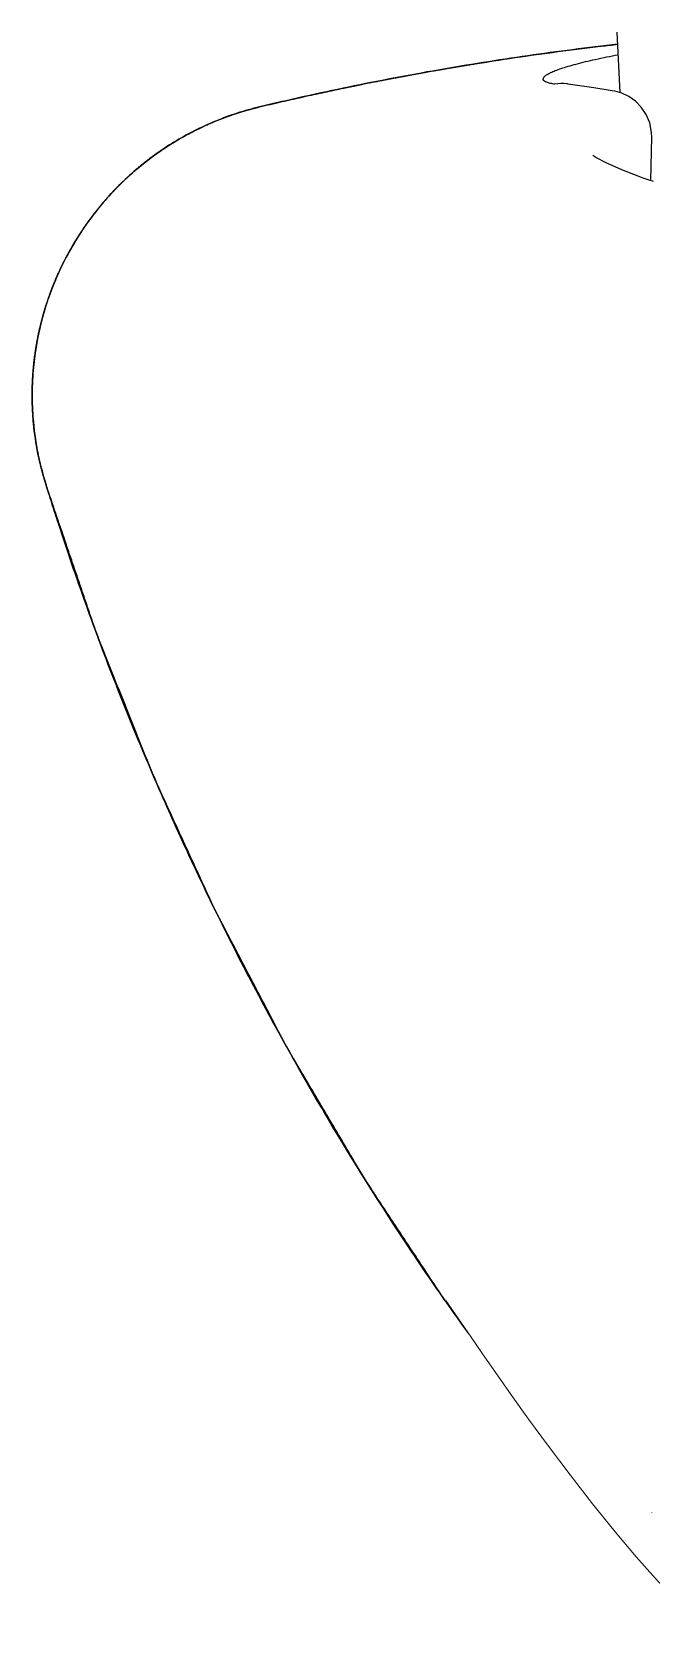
# Model space of a CAD drawing. Header units: millimetres. Extents: x 789 to 1209, y -1278 to -684.
# Drawn here: x 913.11 to 928.8, y -947.5 to -906.8 of the extents above; entities that cross this region are included whole.
import ezdxf

# ---------------------------------------------------------------- set-up
doc = ezdxf.new("R2010")
doc.units = ezdxf.units.MM
doc.header["$LTSCALE"] = 0.1
doc.layers.get('0').update_dxf_attribs({"lineweight": 13})

msp = doc.modelspace()

# ---------------------------------------------------------------- linework, layer by layer
at = {"color": 7, "linetype": 'Continuous', "lineweight": 25}
for p, q in [((928.004, -908.339), (927.923, -906.804)), ((922.821, -907.864), (923.05, -907.823)), ((927.337, -908.214), (926.687, -908.117)), ((927.801, -908.287), (927.337, -908.214)), ((927.801, -908.287), (927.801, -908.287)), ((917.277, -909.273), (917.303, -909.26)), ((928.781, -910.561), (928.801, -909.463)), ((928.801, -909.463), (928.801, -909.463)), ((916.4, -909.785), (916.428, -909.767)), ((915.602, -910.41), (915.625, -910.39)), ((928.498, -910.465), (928.044, -910.291)), ((928.586, -910.496), (928.498, -910.465)), ((928.498, -910.465), (928.498, -910.465)), ((914.895, -911.137), (914.92, -911.108)), ((914.464, -911.696), (914.476, -911.679)), ((913.498, -913.618), (913.511, -913.578)), ((913.303, -914.313), (913.313, -914.268)), ((913.176, -915.016), (913.181, -914.983)), ((913.117, -915.728), (913.118, -915.711)), ((913.127, -916.454), (913.126, -916.441)), ((913.472, -918.287), (913.449, -918.211))]:
    msp.add_line(p, q, dxfattribs=at)
at = {"color": 7, "linetype": 'Continuous'}
for p, q in [((923.591, -938.91), (923.985, -939.489)), ((928.805, -944.29), (928.804, -944.278))]:
    msp.add_line(p, q, dxfattribs=at)
at = {"color": 7, "linetype": 'Continuous', "lineweight": 25}
for points in [[(928.753, -909.1), (928.663, -908.885), (928.538, -908.7), (928.387, -908.549), (928.219, -908.432), (928.043, -908.35), (927.868, -908.3), (927.801, -908.287)], [(928.801, -909.463), (928.798, -909.347), (928.753, -909.1)], [(928.044, -910.291), (927.644, -910.113), (927.389, -909.974), (927.314, -909.924)], [(928.844, -910.582), (928.765, -910.556), (928.586, -910.496)]]:
    msp.add_lwpolyline(points, dxfattribs=at)
at = {"color": 7, "linetype": 'Continuous'}
msp.add_lwpolyline([(923.985, -939.489), (924.227, -939.843), (924.515, -940.261), (924.851, -940.745), (925.239, -941.296), (925.684, -941.917), (926.187, -942.603), (926.733, -943.329), (927.304, -944.061), (927.876, -944.767), (928.41, -945.398), (928.897, -945.949), (929.339, -946.427), (929.741, -946.843), (930.101, -947.201), (930.415, -947.502)], dxfattribs=at)
at = {"color": 7, "linetype": 'Continuous', "lineweight": 25}
for centre, radius, start, end in [((926.535, -909.148), 1.042, 83.6053, 100.2427), ((926.536, -909.13), 1.024, 81.521, 83.5502), ((920.613, -915.991), 7.501, 139.5023, 180.0031), ((920.618, -915.994), 7.506, 140.2984, 144.2336), ((920.604, -915.982), 7.488, 139.5032, 140.2974), ((920.599, -915.979), 7.482, 139.227, 139.5031), ((920.595, -915.975), 7.476, 138.6009, 139.2271), ((920.623, -915.998), 7.513, 144.2329, 145.4753), ((920.606, -915.986), 7.492, 145.4714, 155.3576), ((920.625, -915.996), 7.513, 155.3532, 156.6503), ((920.617, -915.993), 7.505, 156.6495, 160.6799), ((920.602, -915.987), 7.489, 161.6746, 166.5261), ((920.597, -915.986), 7.484, 160.6811, 161.6742), ((920.625, -915.993), 7.512, 167.7139, 171.598), ((920.627, -915.994), 7.514, 166.5219, 167.7144), ((920.608, -915.991), 7.496, 171.5986, 172.8941), ((920.602, -915.99), 7.49, 172.8945, 177.5829), ((920.622, -915.991), 7.51, 177.58, 178.3117), ((920.619, -915.991), 7.507, 178.3113, 182.5567), ((920.53, -915.994), 7.417, 179.9812, 183.4536), ((920.596, -915.992), 7.484, 182.5585, 183.1676), ((920.591, -915.992), 7.478, 183.1676, 183.4368), ((920.587, -915.992), 7.474, 183.4368, 183.7412), ((930.701, -913.039), 18.01, 196.6891, 197.0118)]:
    msp.add_arc(centre, radius, start, end, dxfattribs=at)
at = {"color": 7, "linetype": 'Continuous'}
msp.add_arc((985.106, -896.005), 75.02, 214.89432, 215.69963, dxfattribs=at)
at = {"color": 40, "linetype": 'Continuous'}
msp.add_arc((985.087, -896.019), 74.996, 214.89416, 215.69381, dxfattribs=at)
at = {"color": 7, "linetype": 'Continuous', "lineweight": 25}
for points, knots in [([(914.987, -911.031), (915.325, -910.647), (915.892, -910.124), (916.741, -909.552), (917.419, -909.19), (918.012, -908.948), (918.499, -908.791), (918.923, -908.68), (919.405, -908.57), (920.119, -908.407), (921.014, -908.215), (922.091, -907.999), (923.171, -907.799), (924.254, -907.615), (925.701, -907.39), (926.93, -907.227), (927.799, -907.127), (927.94, -907.112)], [0, 0, 0, 0, 0.111065, 0.166598, 0.22213, 0.277663, 0.305429, 0.333195, 0.372946, 0.412697, 0.492199, 0.5717, 0.651202, 0.730704, 0.810205, 0.969209, 1, 1, 1, 1]), ([(927.939, -907.112), (927.179, -907.197), (925.659, -907.39), (923.767, -907.691), (922.257, -907.966), (921.126, -908.191), (920.186, -908.394), (919.434, -908.562), (919.058, -908.65), (918.871, -908.696)], [0, 0, 0, 0, 0.249279, 0.498882, 0.623882, 0.749047, 0.874409, 0.93717, 1, 1, 1, 1]), ([(924.296, -907.61), (924.318, -907.607), (924.361, -907.6), (924.415, -907.591), (924.458, -907.584), (924.485, -907.58), (924.506, -907.577), (924.522, -907.574), (924.536, -907.572), (924.545, -907.57), (924.55, -907.57), (924.555, -907.569), (924.557, -907.568), (924.562, -907.568), (924.569, -907.567), (924.579, -907.565), (924.591, -907.563), (924.607, -907.561), (924.628, -907.557), (924.66, -907.552), (924.701, -907.546), (924.734, -907.541), (924.75, -907.538)], [0, 0, 0, 0, 0.125, 0.25, 0.3125, 0.375, 0.40625, 0.4375, 0.46875, 0.484375, 0.492188, 0.5, 0.507812, 0.515625, 0.53125, 0.5625, 0.59375, 0.625, 0.6875, 0.75, 0.875, 1, 1, 1, 1]), ([(926.35, -908.123), (926.31, -908.116), (926.24, -908.104), (926.149, -908.077), (926.088, -908.048), (926.05, -908.009), (926.054, -907.959), (926.093, -907.915), (926.156, -907.87), (926.248, -907.822), (926.368, -907.772), (926.516, -907.719), (926.691, -907.664), (926.978, -907.584), (927.4, -907.484), (927.757, -907.412), (927.951, -907.376)], [0, 0, 0, 0, 0.051147, 0.090373, 0.118459, 0.137667, 0.154306, 0.176809, 0.209173, 0.252609, 0.307451, 0.373721, 0.451296, 0.539971, 0.749538, 1, 1, 1, 1]), ([(921.783, -908.061), (921.868, -908.045), (921.997, -908.019), (922.168, -907.987), (922.275, -907.966), (922.361, -907.95), (922.425, -907.938), (922.479, -907.928), (922.522, -907.92), (922.554, -907.914), (922.588, -907.907), (922.632, -907.899), (922.71, -907.885), (922.777, -907.872), (922.821, -907.864)], [0, 0, 0, 0, 0.25, 0.375, 0.5, 0.5625, 0.625, 0.6875, 0.71875, 0.75, 0.78125, 0.8125, 0.875, 1, 1, 1, 1]), ([(923.05, -907.823), (923.103, -907.813), (923.211, -907.794), (923.372, -907.766), (923.533, -907.738), (923.667, -907.715), (923.775, -907.697), (923.855, -907.683), (923.936, -907.67), (923.997, -907.66), (924.037, -907.653), (924.054, -907.65), (924.067, -907.648), (924.081, -907.645), (924.095, -907.643), (924.112, -907.64), (924.134, -907.637), (924.162, -907.632), (924.195, -907.627), (924.24, -907.619), (924.274, -907.614), (924.296, -907.61)], [0, 0, 0, 0, 0.125, 0.25, 0.375, 0.5, 0.5625, 0.625, 0.6875, 0.75, 0.765625, 0.78125, 0.789062, 0.796875, 0.8125, 0.828125, 0.84375, 0.875, 0.90625, 0.9375, 1, 1, 1, 1]), ([(920.152, -908.402), (920.173, -908.397), (920.205, -908.39), (920.248, -908.381), (920.28, -908.374), (920.307, -908.368), (920.328, -908.363), (920.344, -908.36), (920.36, -908.356), (920.373, -908.353), (920.384, -908.351), (920.39, -908.35), (920.396, -908.348), (920.4, -908.348), (920.403, -908.347), (920.406, -908.346), (920.408, -908.346), (920.408, -908.346), (920.41, -908.345), (920.411, -908.345), (920.412, -908.345), (920.414, -908.345), (920.416, -908.344), (920.42, -908.343), (920.425, -908.342), (920.43, -908.341), (920.436, -908.34), (920.444, -908.338), (920.453, -908.336), (920.464, -908.334), (920.48, -908.33), (920.491, -908.328), (920.498, -908.326)], [0, 0, 0, 0, 0.125, 0.1875, 0.25, 0.3125, 0.34375, 0.375, 0.40625, 0.4375, 0.453125, 0.46875, 0.476562, 0.484375, 0.492188, 0.496094, 0.5, 0.503906, 0.507812, 0.515625, 0.523438, 0.53125, 0.546875, 0.5625, 0.59375, 0.625, 0.65625, 0.6875, 0.75, 0.8125, 0.875, 1, 1, 1, 1]), ([(920.498, -908.326), (920.541, -908.317), (920.626, -908.299), (920.754, -908.271), (920.861, -908.249), (920.947, -908.231), (921.011, -908.218), (921.064, -908.207), (921.107, -908.198), (921.139, -908.191), (921.171, -908.185), (921.198, -908.179), (921.219, -908.175), (921.232, -908.172), (921.243, -908.17), (921.251, -908.168), (921.258, -908.167), (921.263, -908.166), (921.267, -908.165), (921.27, -908.164), (921.273, -908.164), (921.278, -908.163), (921.283, -908.162), (921.291, -908.16), (921.3, -908.158), (921.314, -908.155), (921.332, -908.152), (921.354, -908.147), (921.376, -908.143), (921.405, -908.137), (921.427, -908.133), (921.441, -908.13)], [0, 0, 0, 0, 0.125, 0.25, 0.375, 0.4375, 0.5, 0.5625, 0.59375, 0.625, 0.65625, 0.6875, 0.703125, 0.71875, 0.726562, 0.734375, 0.742188, 0.746094, 0.75, 0.753906, 0.757812, 0.765625, 0.773438, 0.78125, 0.796875, 0.8125, 0.84375, 0.875, 0.90625, 0.9375, 1, 1, 1, 1]), ([(918.871, -908.696), (918.681, -908.743), (918.302, -908.846), (917.75, -909.051), (917.214, -909.296), (916.527, -909.68), (915.726, -910.26), (915.166, -910.82), (914.91, -911.12)], [0, 0, 0, 0, 0.12451, 0.24918, 0.373985, 0.498927, 0.749126, 1, 1, 1, 1]), ([(918.236, -908.877), (918.261, -908.869), (918.311, -908.853), (918.373, -908.833), (918.423, -908.817), (918.461, -908.806), (918.499, -908.795), (918.536, -908.784), (918.574, -908.773), (918.612, -908.763), (918.643, -908.754), (918.669, -908.747), (918.688, -908.742), (918.707, -908.737), (918.721, -908.733), (918.73, -908.731), (918.734, -908.73), (918.737, -908.729), (918.741, -908.728), (918.749, -908.726), (918.759, -908.724), (918.775, -908.719), (918.796, -908.714), (918.829, -908.706), (918.854, -908.7), (918.87, -908.696)], [0, 0, 0, 0, 0.125, 0.25, 0.3125, 0.375, 0.4375, 0.5, 0.5625, 0.625, 0.6875, 0.71875, 0.75, 0.78125, 0.8125, 0.820312, 0.828125, 0.832031, 0.835938, 0.84375, 0.859375, 0.875, 0.90625, 0.9375, 1, 1, 1, 1]), ([(919.092, -908.643), (919.135, -908.633), (919.22, -908.614), (919.347, -908.584), (919.453, -908.559), (919.538, -908.54), (919.602, -908.525), (919.666, -908.511), (919.719, -908.499), (919.762, -908.489), (919.788, -908.483), (919.81, -908.478), (919.826, -908.474), (919.839, -908.471), (919.85, -908.469), (919.857, -908.467), (919.867, -908.465), (919.879, -908.462), (919.894, -908.459), (919.913, -908.455), (919.937, -908.449), (919.968, -908.443), (920.017, -908.432), (920.078, -908.418), (920.128, -908.407), (920.152, -908.402)], [0, 0, 0, 0, 0.125, 0.25, 0.375, 0.4375, 0.5, 0.5625, 0.625, 0.65625, 0.6875, 0.703125, 0.71875, 0.734375, 0.742188, 0.75, 0.757812, 0.765625, 0.78125, 0.796875, 0.8125, 0.84375, 0.875, 0.9375, 1, 1, 1, 1]), ([(917.303, -909.26), (917.338, -909.243), (917.383, -909.222), (917.436, -909.197), (917.472, -909.18), (917.516, -909.16), (917.57, -909.136), (917.624, -909.112), (917.678, -909.089), (917.732, -909.066), (917.787, -909.044), (917.841, -909.022), (917.887, -909.003), (917.924, -908.99), (917.951, -908.979), (917.979, -908.969), (917.999, -908.961), (918.013, -908.956), (918.02, -908.953), (918.027, -908.95), (918.038, -908.947), (918.051, -908.942), (918.072, -908.934), (918.099, -908.925), (918.141, -908.91), (918.173, -908.899), (918.195, -908.891)], [0, 0, 0, 0, 0.125, 0.15625, 0.1875, 0.25, 0.3125, 0.375, 0.4375, 0.5, 0.5625, 0.625, 0.6875, 0.71875, 0.75, 0.78125, 0.8125, 0.820312, 0.828125, 0.835938, 0.84375, 0.859375, 0.875, 0.90625, 0.9375, 1, 1, 1, 1]), ([(916.428, -909.767), (916.461, -909.745), (916.502, -909.718), (916.551, -909.686), (916.584, -909.665), (916.626, -909.639), (916.667, -909.612), (916.701, -909.592), (916.726, -909.577), (916.751, -909.562), (916.776, -909.546), (916.797, -909.534), (916.812, -909.525), (916.821, -909.52), (916.827, -909.516), (916.834, -909.512), (916.844, -909.506), (916.862, -909.496), (916.887, -909.482), (916.917, -909.465), (916.941, -909.451), (916.961, -909.44), (916.974, -909.433), (916.983, -909.428), (916.987, -909.425), (916.992, -909.423), (916.997, -909.42), (917.01, -909.413), (917.029, -909.402), (917.055, -909.388), (917.081, -909.374), (917.103, -909.363), (917.118, -909.355), (917.127, -909.35), (917.136, -909.345), (917.148, -909.339), (917.177, -909.324), (917.22, -909.302), (917.258, -909.283), (917.277, -909.273)], [0, 0, 0, 0, 0.125, 0.15625, 0.1875, 0.25, 0.3125, 0.34375, 0.375, 0.40625, 0.4375, 0.46875, 0.484375, 0.492188, 0.5, 0.507812, 0.515625, 0.53125, 0.5625, 0.59375, 0.625, 0.640625, 0.65625, 0.664062, 0.667969, 0.671875, 0.679688, 0.6875, 0.71875, 0.75, 0.78125, 0.8125, 0.828125, 0.835938, 0.84375, 0.859375, 0.875, 0.9375, 1, 1, 1, 1]), ([(915.625, -910.39), (915.654, -910.364), (915.692, -910.332), (915.736, -910.293), (915.766, -910.267), (915.804, -910.236), (915.841, -910.204), (915.871, -910.179), (915.894, -910.161), (915.917, -910.143), (915.94, -910.124), (915.96, -910.109), (915.973, -910.098), (915.981, -910.092), (915.986, -910.088), (915.993, -910.082), (916.002, -910.075), (916.018, -910.063), (916.041, -910.046), (916.068, -910.025), (916.091, -910.007), (916.109, -909.994), (916.121, -909.985), (916.129, -909.979), (916.133, -909.975), (916.137, -909.973), (916.142, -909.969), (916.154, -909.96), (916.172, -909.947), (916.195, -909.93), (916.219, -909.913), (916.239, -909.898), (916.253, -909.888), (916.261, -909.882), (916.27, -909.876), (916.281, -909.868), (916.308, -909.85), (916.347, -909.822), (916.383, -909.797), (916.4, -909.785)], [0, 0, 0, 0, 0.125, 0.15625, 0.1875, 0.25, 0.3125, 0.34375, 0.375, 0.40625, 0.4375, 0.46875, 0.484375, 0.492188, 0.5, 0.507812, 0.515625, 0.53125, 0.5625, 0.59375, 0.625, 0.640625, 0.65625, 0.664062, 0.667969, 0.671875, 0.679688, 0.6875, 0.71875, 0.75, 0.78125, 0.8125, 0.828125, 0.835938, 0.84375, 0.859375, 0.875, 0.9375, 1, 1, 1, 1]), ([(914.987, -911.031), (914.998, -911.019), (915.014, -911), (915.036, -910.976), (915.05, -910.961), (915.061, -910.949), (915.067, -910.941), (915.072, -910.936), (915.075, -910.933), (915.078, -910.929), (915.083, -910.924), (915.093, -910.914), (915.108, -910.897), (915.128, -910.876), (915.148, -910.854), (915.163, -910.838), (915.173, -910.827), (915.177, -910.823), (915.181, -910.819), (915.183, -910.816), (915.188, -910.811), (915.196, -910.804), (915.207, -910.792), (915.221, -910.777), (915.238, -910.76), (915.253, -910.745), (915.262, -910.735), (915.268, -910.729), (915.272, -910.725), (915.278, -910.719), (915.285, -910.712), (915.297, -910.7), (915.314, -910.683), (915.335, -910.662), (915.353, -910.645), (915.366, -910.631), (915.375, -910.623), (915.381, -910.616), (915.385, -910.613), (915.388, -910.61), (915.391, -910.607), (915.4, -910.598), (915.413, -910.586), (915.431, -910.569), (915.446, -910.554), (915.458, -910.543), (915.465, -910.536), (915.471, -910.53), (915.475, -910.527), (915.478, -910.524), (915.481, -910.521), (915.488, -910.515), (915.498, -910.506), (915.513, -910.492), (915.532, -910.474), (915.563, -910.446), (915.586, -910.424), (915.602, -910.41)], [0, 0, 0, 0, 0.0625, 0.09375, 0.125, 0.140625, 0.15625, 0.164062, 0.167969, 0.171875, 0.179688, 0.1875, 0.21875, 0.25, 0.28125, 0.3125, 0.320312, 0.328125, 0.332031, 0.335938, 0.34375, 0.359375, 0.375, 0.40625, 0.4375, 0.46875, 0.484375, 0.492188, 0.5, 0.507812, 0.515625, 0.53125, 0.5625, 0.59375, 0.625, 0.640625, 0.65625, 0.664062, 0.667969, 0.671875, 0.679688, 0.6875, 0.71875, 0.75, 0.78125, 0.796875, 0.8125, 0.820312, 0.828125, 0.832031, 0.835938, 0.84375, 0.859375, 0.875, 0.90625, 0.9375, 1, 1, 1, 1]), ([(914.476, -911.679), (914.482, -911.671), (914.49, -911.659), (914.502, -911.643), (914.509, -911.633), (914.514, -911.625), (914.518, -911.62), (914.52, -911.616), (914.522, -911.614), (914.524, -911.611), (914.526, -911.608), (914.532, -911.6), (914.541, -911.588), (914.552, -911.573), (914.564, -911.557), (914.573, -911.545), (914.578, -911.537), (914.581, -911.534), (914.583, -911.531), (914.584, -911.529), (914.587, -911.525), (914.591, -911.52), (914.596, -911.513), (914.604, -911.503), (914.613, -911.491), (914.62, -911.481), (914.625, -911.474), (914.628, -911.47), (914.63, -911.468), (914.633, -911.463), (914.637, -911.458), (914.644, -911.449), (914.654, -911.436), (914.666, -911.421), (914.682, -911.4), (914.702, -911.374), (914.726, -911.343), (914.745, -911.32), (914.757, -911.305), (914.765, -911.295), (914.778, -911.278), (914.798, -911.254), (914.813, -911.235), (914.821, -911.225)], [0, 0, 0, 0, 0.0625, 0.09375, 0.125, 0.140625, 0.15625, 0.164062, 0.167969, 0.171875, 0.179688, 0.1875, 0.21875, 0.25, 0.28125, 0.3125, 0.320312, 0.328125, 0.332031, 0.335938, 0.34375, 0.359375, 0.375, 0.40625, 0.4375, 0.46875, 0.484375, 0.492188, 0.5, 0.507812, 0.515625, 0.53125, 0.5625, 0.59375, 0.625, 0.6875, 0.75, 0.8125, 0.828125, 0.84375, 0.875, 0.9375, 1, 1, 1, 1]), ([(914.821, -911.225), (914.827, -911.219), (914.836, -911.207), (914.848, -911.193), (914.856, -911.183), (914.862, -911.176), (914.866, -911.171), (914.869, -911.168), (914.871, -911.166), (914.873, -911.163), (914.879, -911.156), (914.886, -911.148), (914.892, -911.141), (914.895, -911.137)], [0, 0, 0, 0, 0.25, 0.4375, 0.53125, 0.625, 0.671875, 0.71875, 0.742188, 0.765625, 0.8125, 0.90625, 1, 1, 1, 1]), ([(914.92, -911.108), (914.928, -911.098), (914.941, -911.083), (914.956, -911.066), (914.965, -911.056), (914.971, -911.049), (914.975, -911.044), (914.98, -911.038), (914.984, -911.034), (914.987, -911.031)], [0, 0, 0, 0, 0.375, 0.5625, 0.65625, 0.75, 0.8125, 0.875, 1, 1, 1, 1]), ([(913.767, -912.927), (913.779, -912.901), (913.804, -912.847), (913.835, -912.781), (913.857, -912.734), (913.87, -912.707), (913.89, -912.668), (913.919, -912.609), (913.949, -912.55), (913.969, -912.51), (913.983, -912.484), (914.008, -912.439), (914.036, -912.387), (914.061, -912.342), (914.075, -912.316), (914.085, -912.297), (914.097, -912.278), (914.111, -912.252), (914.138, -912.208), (914.167, -912.157), (914.193, -912.113), (914.208, -912.087), (914.232, -912.05), (914.26, -912.006), (914.291, -911.956), (914.311, -911.925), (914.326, -911.9), (914.343, -911.876), (914.372, -911.832), (914.414, -911.771), (914.447, -911.721), (914.464, -911.696)], [0, 0, 0, 0, 0.0625, 0.125, 0.15625, 0.171875, 0.1875, 0.25, 0.3125, 0.328125, 0.34375, 0.375, 0.4375, 0.46875, 0.484375, 0.5, 0.515625, 0.53125, 0.5625, 0.625, 0.65625, 0.671875, 0.6875, 0.75, 0.78125, 0.8125, 0.828125, 0.84375, 0.875, 0.9375, 1, 1, 1, 1]), ([(913.511, -913.578), (913.52, -913.553), (913.533, -913.516), (913.548, -913.473), (913.557, -913.448), (913.564, -913.43), (913.57, -913.411), (913.575, -913.398), (913.579, -913.388), (913.58, -913.384), (913.581, -913.382), (913.583, -913.378), (913.585, -913.371), (913.589, -913.362), (913.595, -913.346), (913.602, -913.327), (913.611, -913.304), (913.618, -913.285), (913.623, -913.272), (913.626, -913.264), (913.628, -913.258), (913.63, -913.254), (913.632, -913.248), (913.637, -913.237), (913.643, -913.222), (913.65, -913.204), (913.656, -913.188), (913.661, -913.176), (913.664, -913.169), (913.666, -913.163), (913.667, -913.16), (913.669, -913.156), (913.671, -913.152), (913.676, -913.14), (913.683, -913.123), (913.692, -913.101), (913.702, -913.078), (913.709, -913.059), (913.716, -913.044), (913.722, -913.03), (913.733, -913.005), (913.748, -912.97), (913.761, -912.942), (913.767, -912.927)], [0, 0, 0, 0, 0.125, 0.1875, 0.21875, 0.25, 0.28125, 0.3125, 0.320312, 0.328125, 0.332031, 0.335938, 0.34375, 0.359375, 0.375, 0.40625, 0.4375, 0.46875, 0.484375, 0.492188, 0.5, 0.507812, 0.515625, 0.53125, 0.5625, 0.59375, 0.625, 0.640625, 0.65625, 0.664062, 0.667969, 0.671875, 0.679688, 0.6875, 0.71875, 0.75, 0.78125, 0.8125, 0.828125, 0.84375, 0.875, 0.9375, 1, 1, 1, 1]), ([(913.313, -914.268), (913.319, -914.243), (913.329, -914.205), (913.341, -914.154), (913.351, -914.116), (913.361, -914.078), (913.369, -914.046), (913.376, -914.021), (913.381, -914.002), (913.386, -913.986), (913.389, -913.975), (913.39, -913.969), (913.392, -913.964), (913.393, -913.958), (913.396, -913.95), (913.4, -913.936), (913.405, -913.917), (913.412, -913.893), (913.418, -913.874), (913.422, -913.858), (913.425, -913.848), (913.427, -913.841), (913.428, -913.837), (913.429, -913.834), (913.431, -913.83), (913.433, -913.821), (913.438, -913.807), (913.444, -913.788), (913.449, -913.77), (913.454, -913.754), (913.457, -913.743), (913.459, -913.736), (913.462, -913.729), (913.465, -913.719), (913.47, -913.704), (913.476, -913.686), (913.486, -913.656), (913.493, -913.633), (913.498, -913.618)], [0, 0, 0, 0, 0.125, 0.1875, 0.25, 0.3125, 0.375, 0.40625, 0.4375, 0.46875, 0.484375, 0.492188, 0.5, 0.507812, 0.515625, 0.53125, 0.5625, 0.59375, 0.625, 0.640625, 0.65625, 0.664062, 0.667969, 0.671875, 0.679688, 0.6875, 0.71875, 0.75, 0.78125, 0.8125, 0.828125, 0.835938, 0.84375, 0.859375, 0.875, 0.90625, 0.9375, 1, 1, 1, 1]), ([(913.181, -914.983), (913.184, -914.957), (913.19, -914.919), (913.196, -914.873), (913.201, -914.847), (913.204, -914.828), (913.207, -914.809), (913.209, -914.794), (913.21, -914.784), (913.211, -914.78), (913.212, -914.777), (913.212, -914.773), (913.213, -914.766), (913.215, -914.756), (913.218, -914.74), (913.221, -914.72), (913.226, -914.696), (913.229, -914.675), (913.232, -914.661), (913.233, -914.653), (913.234, -914.647), (913.235, -914.643), (913.236, -914.636), (913.238, -914.625), (913.241, -914.609), (913.245, -914.589), (913.25, -914.564), (913.255, -914.538), (913.26, -914.512), (913.264, -914.493), (913.268, -914.474), (913.271, -914.459), (913.273, -914.45), (913.274, -914.446), (913.274, -914.443), (913.275, -914.439), (913.277, -914.432), (913.279, -914.422), (913.282, -914.406), (913.287, -914.386), (913.294, -914.354), (913.299, -914.329), (913.303, -914.313)], [0, 0, 0, 0, 0.125, 0.1875, 0.21875, 0.25, 0.28125, 0.3125, 0.320312, 0.328125, 0.332031, 0.335938, 0.34375, 0.359375, 0.375, 0.40625, 0.4375, 0.46875, 0.484375, 0.492188, 0.5, 0.507812, 0.515625, 0.53125, 0.5625, 0.59375, 0.625, 0.6875, 0.71875, 0.75, 0.78125, 0.8125, 0.820312, 0.828125, 0.832031, 0.835938, 0.84375, 0.859375, 0.875, 0.90625, 0.9375, 1, 1, 1, 1]), ([(913.118, -915.711), (913.119, -915.685), (913.121, -915.646), (913.123, -915.6), (913.124, -915.574), (913.126, -915.555), (913.127, -915.535), (913.128, -915.52), (913.128, -915.511), (913.128, -915.506), (913.129, -915.503), (913.129, -915.499), (913.129, -915.492), (913.13, -915.482), (913.131, -915.466), (913.133, -915.445), (913.135, -915.421), (913.136, -915.4), (913.137, -915.386), (913.138, -915.378), (913.138, -915.371), (913.139, -915.367), (913.139, -915.36), (913.14, -915.349), (913.142, -915.333), (913.144, -915.313), (913.145, -915.297), (913.146, -915.284), (913.147, -915.276), (913.147, -915.27), (913.148, -915.267), (913.148, -915.262), (913.149, -915.257), (913.15, -915.245), (913.152, -915.227), (913.155, -915.202), (913.157, -915.178), (913.159, -915.158), (913.161, -915.141), (913.163, -915.126), (913.166, -915.1), (913.171, -915.062), (913.174, -915.032), (913.176, -915.016)], [0, 0, 0, 0, 0.125, 0.1875, 0.21875, 0.25, 0.28125, 0.3125, 0.320312, 0.328125, 0.332031, 0.335938, 0.34375, 0.359375, 0.375, 0.40625, 0.4375, 0.46875, 0.484375, 0.492188, 0.5, 0.507812, 0.515625, 0.53125, 0.5625, 0.59375, 0.625, 0.640625, 0.65625, 0.664062, 0.667969, 0.671875, 0.679688, 0.6875, 0.71875, 0.75, 0.78125, 0.8125, 0.828125, 0.84375, 0.875, 0.9375, 1, 1, 1, 1]), ([(913.126, -916.441), (913.125, -916.427), (913.124, -916.408), (913.123, -916.382), (913.122, -916.365), (913.121, -916.352), (913.121, -916.344), (913.121, -916.338), (913.121, -916.335), (913.12, -916.331), (913.12, -916.326), (913.12, -916.313), (913.119, -916.295), (913.118, -916.271), (913.117, -916.246), (913.117, -916.228), (913.116, -916.215), (913.116, -916.21), (913.116, -916.206), (913.116, -916.203), (913.116, -916.197), (913.115, -916.189), (913.115, -916.176), (913.115, -916.159), (913.114, -916.14), (913.114, -916.123), (913.114, -916.112), (913.114, -916.105), (913.113, -916.101), (913.113, -916.094), (913.113, -916.086), (913.113, -916.072), (913.113, -916.051), (913.113, -916.027), (913.113, -916.006), (913.113, -915.99), (913.113, -915.98), (913.113, -915.973), (913.113, -915.969), (913.113, -915.966), (913.113, -915.961), (913.113, -915.952), (913.113, -915.937), (913.113, -915.917), (913.113, -915.898), (913.114, -915.883), (913.114, -915.873), (913.114, -915.869), (913.114, -915.866), (913.114, -915.862), (913.114, -915.854), (913.114, -915.843), (913.115, -915.826), (913.115, -915.805), (913.116, -915.771), (913.117, -915.745), (913.117, -915.728)], [0, 0, 0, 0, 0.0625, 0.09375, 0.125, 0.140625, 0.15625, 0.164062, 0.167969, 0.171875, 0.179688, 0.1875, 0.21875, 0.25, 0.28125, 0.3125, 0.320312, 0.328125, 0.332031, 0.335938, 0.34375, 0.359375, 0.375, 0.40625, 0.4375, 0.46875, 0.484375, 0.492188, 0.5, 0.507812, 0.515625, 0.53125, 0.5625, 0.59375, 0.625, 0.640625, 0.65625, 0.664062, 0.667969, 0.671875, 0.679688, 0.6875, 0.71875, 0.75, 0.78125, 0.8125, 0.820312, 0.828125, 0.832031, 0.835938, 0.84375, 0.859375, 0.875, 0.90625, 0.9375, 1, 1, 1, 1]), ([(913.126, -916.441), (913.144, -916.74), (913.197, -917.189), (913.323, -917.777), (913.406, -918.067), (913.449, -918.211)], [0, 0, 0, 0, 0.499631, 0.749705, 1, 1, 1, 1]), ([(923.574, -938.921), (923.292, -938.517), (922.199, -936.917), (920.401, -934.051), (918.661, -930.885), (917.38, -928.296), (916.476, -926.326), (915.629, -924.332), (914.971, -922.65), (914.475, -921.294), (914.117, -920.271), (913.831, -919.415), (913.611, -918.727), (913.462, -918.262), (913.341, -917.842), (913.228, -917.343), (913.16, -916.888), (913.134, -916.556), (913.129, -916.48)], [0, 0, 0, 0, 0.059409, 0.233365, 0.407321, 0.494299, 0.581277, 0.668255, 0.755233, 0.798722, 0.842211, 0.8857, 0.907445, 0.929189, 0.944591, 0.959993, 0.990796, 1, 1, 1, 1]), ([(913.449, -918.211), (913.439, -918.179), (913.425, -918.132), (913.406, -918.07), (913.393, -918.022), (913.38, -917.975), (913.369, -917.936), (913.361, -917.904), (913.355, -917.88), (913.35, -917.86), (913.346, -917.847), (913.344, -917.838), (913.342, -917.833), (913.341, -917.825), (913.338, -917.816), (913.334, -917.799), (913.328, -917.775), (913.322, -917.747), (913.316, -917.723), (913.311, -917.704), (913.308, -917.692), (913.306, -917.684), (913.305, -917.679), (913.304, -917.675), (913.303, -917.67), (913.3, -917.658), (913.296, -917.64), (913.291, -917.616), (913.286, -917.592), (913.281, -917.572), (913.278, -917.558), (913.277, -917.55), (913.275, -917.541), (913.272, -917.53), (913.267, -917.503), (913.259, -917.463), (913.252, -917.427), (913.248, -917.409)], [0, 0, 0, 0, 0.125, 0.1875, 0.25, 0.3125, 0.375, 0.40625, 0.4375, 0.46875, 0.484375, 0.492188, 0.5, 0.507812, 0.515625, 0.53125, 0.5625, 0.59375, 0.625, 0.640625, 0.65625, 0.664062, 0.667969, 0.671875, 0.679688, 0.6875, 0.71875, 0.75, 0.78125, 0.8125, 0.828125, 0.835938, 0.84375, 0.859375, 0.875, 0.9375, 1, 1, 1, 1]), ([(923.574, -938.921), (923.448, -938.73), (923.195, -938.348), (922.879, -937.871), (922.626, -937.489), (922.436, -937.202), (922.247, -936.916), (922.057, -936.629), (921.899, -936.39), (921.789, -936.223), (921.725, -936.128), (921.678, -936.056), (921.638, -935.996), (921.607, -935.949), (921.587, -935.919), (921.571, -935.895), (921.561, -935.88), (921.554, -935.868), (921.546, -935.855), (921.532, -935.832), (921.513, -935.799), (921.481, -935.746), (921.442, -935.68), (921.38, -935.575), (921.302, -935.443), (921.208, -935.284), (921.083, -935.073), (920.927, -934.809), (920.74, -934.492), (920.552, -934.175), (920.365, -933.858), (920.178, -933.542), (920.022, -933.277), (919.897, -933.066), (919.803, -932.908), (919.725, -932.776), (919.662, -932.67), (919.623, -932.604), (919.592, -932.551), (919.573, -932.518), (919.559, -932.495), (919.551, -932.482), (919.544, -932.468), (919.535, -932.451), (919.514, -932.411), (919.482, -932.349), (919.44, -932.268), (919.397, -932.186), (919.34, -932.078), (919.241, -931.887), (919.099, -931.615), (918.928, -931.289), (918.757, -930.963), (918.587, -930.637), (918.416, -930.31), (918.274, -930.039), (918.161, -929.821), (918.075, -929.658), (917.99, -929.495), (917.919, -929.359), (917.862, -929.25), (917.827, -929.182), (917.798, -929.128), (917.777, -929.087), (917.759, -929.053), (917.747, -929.029), (917.74, -929.016), (917.734, -929.005), (917.73, -928.996), (917.724, -928.983), (917.714, -928.96), (917.699, -928.928), (917.681, -928.888), (917.657, -928.836), (917.627, -928.771), (917.579, -928.667), (917.519, -928.537), (917.447, -928.381), (917.376, -928.225), (917.28, -928.017), (917.16, -927.757), (917.017, -927.445), (916.873, -927.133), (916.73, -926.821), (916.586, -926.508), (916.467, -926.248), (916.383, -926.066), (916.335, -925.962), (916.299, -925.884), (916.269, -925.819), (916.245, -925.767), (916.23, -925.734), (916.218, -925.708), (916.211, -925.692), (916.205, -925.679), (916.199, -925.665), (916.189, -925.64), (916.175, -925.605), (916.152, -925.548), (916.124, -925.477), (916.078, -925.363), (916.021, -925.22), (915.953, -925.049), (915.862, -924.821), (915.748, -924.537), (915.611, -924.195), (915.429, -923.739), (915.247, -923.283), (915.087, -922.885), (914.996, -922.657), (914.928, -922.486), (914.871, -922.343), (914.825, -922.23), (914.797, -922.158), (914.774, -922.101), (914.76, -922.066), (914.75, -922.041), (914.744, -922.027), (914.739, -922.012), (914.733, -921.994), (914.718, -921.95), (914.696, -921.884), (914.666, -921.796), (914.636, -921.708), (914.596, -921.592), (914.527, -921.387), (914.427, -921.094), (914.308, -920.743), (914.189, -920.393), (914.069, -920.042), (913.91, -919.574), (913.711, -918.989), (913.552, -918.521), (913.472, -918.287)], [0, 0, 0, 0, 0.03125, 0.0625, 0.078125, 0.09375, 0.109375, 0.125, 0.140625, 0.148438, 0.152344, 0.15625, 0.160156, 0.162109, 0.164062, 0.165039, 0.166016, 0.166504, 0.166992, 0.167969, 0.169922, 0.171875, 0.175781, 0.179688, 0.1875, 0.195312, 0.203125, 0.21875, 0.234375, 0.25, 0.265625, 0.28125, 0.296875, 0.304688, 0.3125, 0.320312, 0.324219, 0.328125, 0.330078, 0.332031, 0.333008, 0.333496, 0.333984, 0.334961, 0.335938, 0.339844, 0.34375, 0.347656, 0.351562, 0.359375, 0.375, 0.390625, 0.40625, 0.421875, 0.4375, 0.453125, 0.460938, 0.46875, 0.476562, 0.484375, 0.488281, 0.492188, 0.494141, 0.496094, 0.498047, 0.499023, 0.499512, 0.5, 0.500488, 0.500977, 0.501953, 0.503906, 0.505859, 0.507812, 0.511719, 0.515625, 0.523438, 0.53125, 0.539062, 0.546875, 0.5625, 0.578125, 0.59375, 0.609375, 0.625, 0.640625, 0.648438, 0.652344, 0.65625, 0.660156, 0.662109, 0.664062, 0.665039, 0.666016, 0.666504, 0.666992, 0.667969, 0.669922, 0.671875, 0.675781, 0.679688, 0.6875, 0.695312, 0.703125, 0.71875, 0.734375, 0.75, 0.78125, 0.796875, 0.804688, 0.8125, 0.820312, 0.824219, 0.828125, 0.830078, 0.832031, 0.833008, 0.833496, 0.833984, 0.834961, 0.835938, 0.839844, 0.84375, 0.847656, 0.851562, 0.859375, 0.875, 0.890625, 0.90625, 0.921875, 0.9375, 0.96875, 1, 1, 1, 1]), ([(913.478, -918.308), (913.548, -918.535), (913.693, -918.987), (913.915, -919.664), (914.142, -920.34), (914.455, -921.239), (914.864, -922.359), (915.552, -924.143), (916.478, -926.352), (918.1, -929.837), (920.383, -934.086), (922.469, -937.337), (923.574, -938.921)], [0, 0, 0, 0, 0.030893, 0.061817, 0.092773, 0.123759, 0.185821, 0.247993, 0.37264, 0.497646, 0.748455, 1, 1, 1, 1])]:
    msp.add_open_spline(points, degree=3, knots=knots, dxfattribs=at)
at = {"color": 4, "linetype": 'Continuous'}
msp.add_open_spline([(924.144, -939.727), (924.119, -939.692), (924.068, -939.621), (923.992, -939.514), (923.929, -939.425), (923.878, -939.354), (923.84, -939.301), (923.803, -939.247), (923.771, -939.203), (923.746, -939.167), (923.73, -939.145), (923.718, -939.127), (923.708, -939.114), (923.701, -939.102), (923.695, -939.095), (923.692, -939.09), (923.69, -939.087), (923.688, -939.084), (923.685, -939.081), (923.681, -939.075), (923.675, -939.066), (923.668, -939.056), (923.658, -939.042), (923.646, -939.025), (923.627, -938.997), (923.603, -938.963), (923.584, -938.935), (923.574, -938.921)], degree=3, knots=[0, 0, 0, 0, 0.125, 0.25, 0.375, 0.4375, 0.5, 0.5625, 0.625, 0.65625, 0.6875, 0.703125, 0.71875, 0.734375, 0.742188, 0.746094, 0.75, 0.753906, 0.757812, 0.765625, 0.78125, 0.796875, 0.8125, 0.84375, 0.875, 0.9375, 1, 1, 1, 1], dxfattribs=at)

doc.saveas('drawing.dxf')
